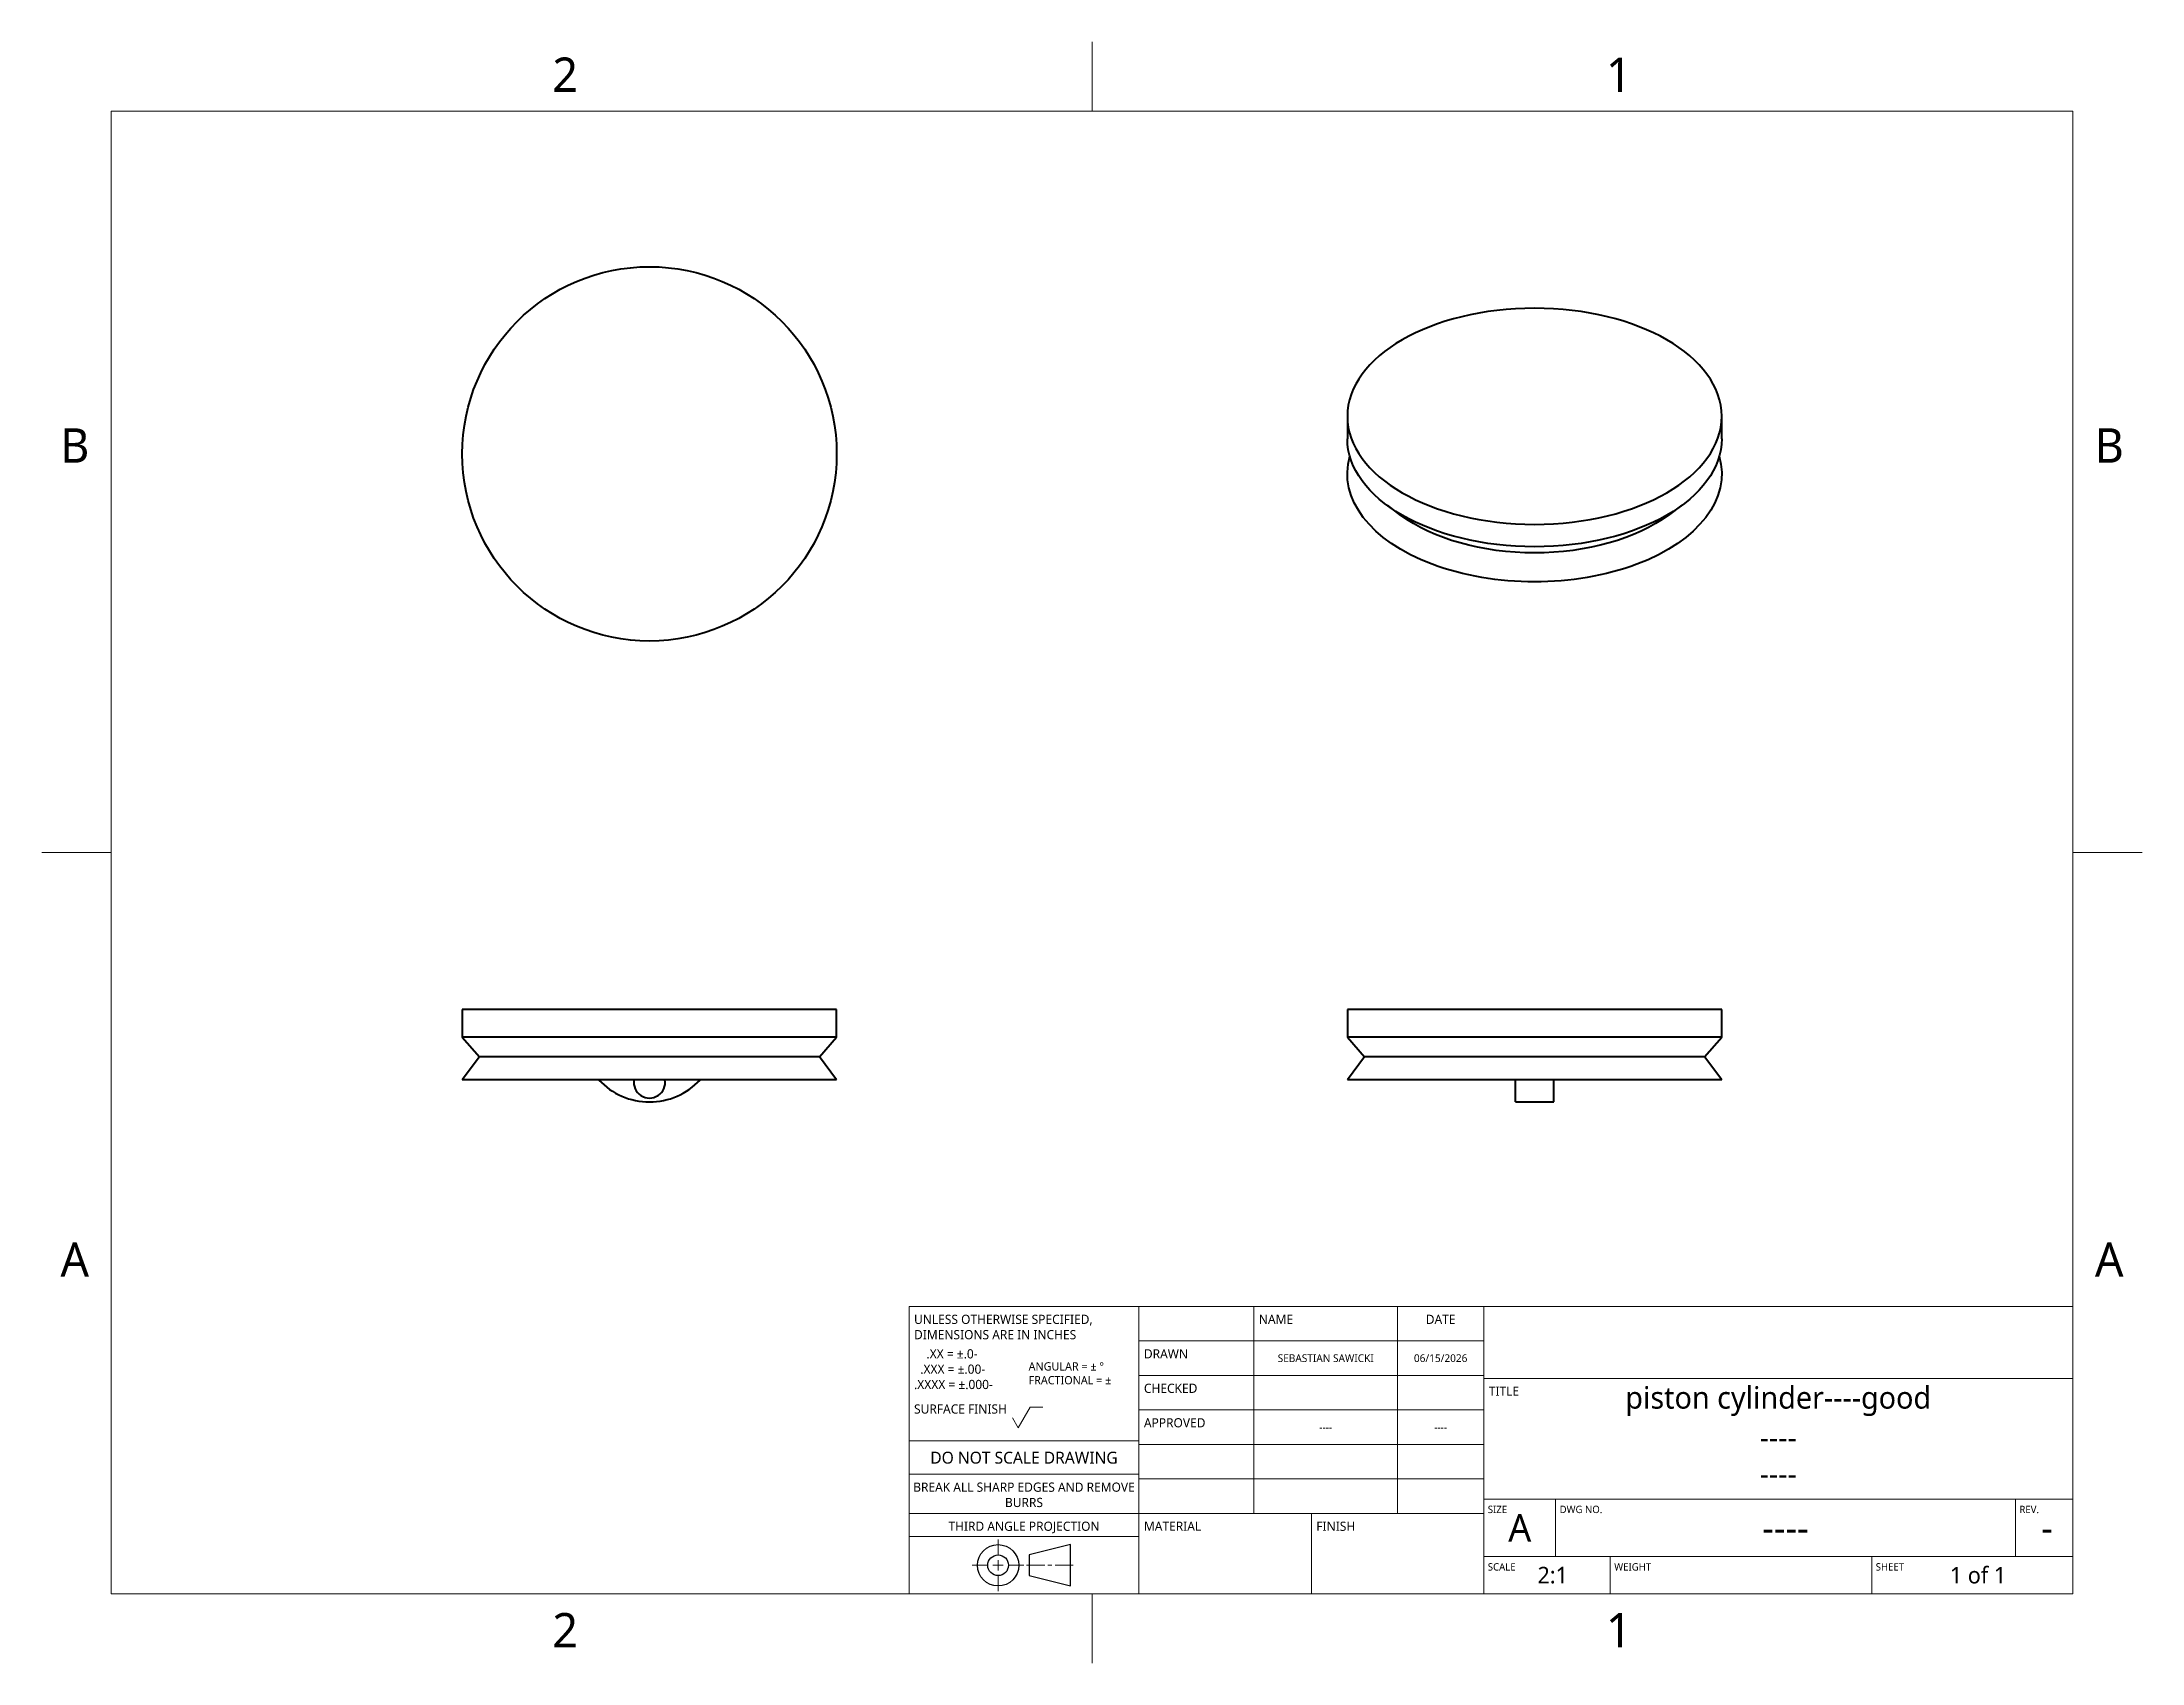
# Model space of a CAD drawing. Header units: inches. Extents: x 0 to 11, y 0 to 8.5.
import ezdxf

# ---------------------------------------------------------------- set-up
doc = ezdxf.new("R2010")
doc.units = ezdxf.units.IN
doc.header["$LTSCALE"] = 0.5
doc.header["$MEASUREMENT"] = 0
for name, color, linetype, lineweight in [('BORDER_FRAME', 7, 'Continuous', 15), ('BORDER_ZONES', 7, 'Continuous', 15), ('TITLE_BLOCK', 7, 'Continuous', 15), ('Visible', 7, 'Continuous', 40)]:
    doc.layers.add(name, color=color, linetype=linetype, lineweight=lineweight)
doc.styles.add('Onshape-Standard', font='NotoSans-Regular.ttf')
doc.styles.add('Onshape-Standard-Fields', font='')
doc.styles.get('Onshape-Standard-Fields').set_extended_font_data('Noto Sans')

msp = doc.modelspace()

# ---------------------------------------------------------------- linework, layer by layer
at = {"layer": 'BORDER_FRAME'}
for p, q in [((0.399, 0.38), (0.399, 8.12)), ((0.399, 8.12), (10.639, 8.12)), ((10.639, 8.12), (10.639, 0.38)), ((10.639, 0.38), (0.399, 0.38))]:
    msp.add_line(p, q, dxfattribs=at)
at = {"layer": 'BORDER_ZONES'}
for p, q in [((5.519, 8.12), (5.519, 8.481)), ((0.399, 4.25), (0.038, 4.25)), ((10.639, 4.25), (11, 4.25)), ((5.519, 0.38), (5.519, 0.019))]:
    msp.add_line(p, q, dxfattribs=at)
at = {"layer": 'TITLE_BLOCK'}
for p, q in [((4.564, 0.38), (4.564, 1.88)), ((4.564, 1.88), (5.764, 1.88)), ((5.764, 0.38), (5.764, 1.88)), ((5.764, 1.88), (7.564, 1.88)), ((6.364, 0.8), (6.364, 1.88)), ((7.114, 0.8), (7.114, 1.88)), ((7.564, 0.38), (7.564, 1.88)), ((7.564, 1.88), (10.639, 1.88)), ((5.764, 1.7), (7.564, 1.7)), ((5.764, 1.52), (7.564, 1.52)), ((7.564, 1.505), (10.639, 1.505)), ((5.134, 1.246), (5.197, 1.355)), ((5.197, 1.355), (5.263, 1.355)), ((5.764, 1.34), (7.564, 1.34)), ((5.104, 1.298), (5.134, 1.246)), ((4.564, 1.178), (5.764, 1.178)), ((5.764, 1.16), (7.564, 1.16)), ((4.564, 1.004), (5.764, 1.004)), ((5.764, 0.98), (7.564, 0.98)), ((4.564, 0.8), (5.764, 0.8)), ((5.764, 0.8), (7.564, 0.8)), ((6.664, 0.38), (6.664, 0.8)), ((7.564, 0.875), (10.639, 0.875)), ((7.939, 0.575), (7.939, 0.875)), ((10.339, 0.575), (10.339, 0.875)), ((4.564, 0.68), (5.764, 0.68)), ((7.564, 0.575), (10.639, 0.575)), ((8.224, 0.38), (8.224, 0.575)), ((9.589, 0.38), (9.589, 0.575)), ((4.564, 0.38), (5.764, 0.38))]:
    msp.add_line(p, q, dxfattribs=at)
at = {"layer": 'TITLE_BLOCK', "lineweight": 15}
for p, q in [((5.029, 0.583), (5.029, 0.664)), ((5.029, 0.556), (5.029, 0.502)), ((4.975, 0.529), (4.894, 0.529)), ((5.056, 0.529), (5.002, 0.529)), ((5.029, 0.475), (5.029, 0.394)), ((5.083, 0.529), (5.164, 0.529)), ((5.272, 0.529), (5.177, 0.529)), ((5.31, 0.529), (5.288, 0.529)), ((5.326, 0.529), (5.42, 0.529))]:
    msp.add_line(p, q, dxfattribs=at)
at = {"layer": 'TITLE_BLOCK', "lineweight": 30}
for p, q in [((5.407, 0.637), (5.191, 0.583)), ((5.191, 0.583), (5.191, 0.475)), ((5.407, 0.421), (5.407, 0.637)), ((5.191, 0.475), (5.407, 0.421))]:
    msp.add_line(p, q, dxfattribs=at)
for radius in [0.108, 0.054]:
    msp.add_circle((5.029, 0.529), radius, dxfattribs=at)
at = {"layer": 'Visible'}
for p, q in [((6.852, 6.527), (6.852, 6.41)), ((8.806, 6.41), (8.806, 6.527)), ((7.059, 6.063), (7.13, 6.01)), ((8.528, 6.01), (8.599, 6.063)), ((2.232, 3.43), (2.232, 3.286)), ((4.186, 3.43), (2.232, 3.43)), ((4.186, 3.286), (4.186, 3.43)), ((6.852, 3.43), (6.852, 3.286)), ((8.806, 3.43), (6.852, 3.43)), ((8.806, 3.286), (8.806, 3.43)), ((2.232, 3.286), (2.322, 3.183)), ((4.186, 3.286), (2.232, 3.286)), ((2.322, 3.183), (2.232, 3.063)), ((4.096, 3.183), (2.322, 3.183)), ((4.096, 3.183), (4.186, 3.286)), ((4.186, 3.063), (4.096, 3.183)), ((6.852, 3.286), (6.942, 3.183)), ((8.806, 3.286), (6.852, 3.286)), ((6.942, 3.183), (6.852, 3.063)), ((8.716, 3.183), (6.942, 3.183)), ((8.716, 3.183), (8.806, 3.286)), ((8.806, 3.063), (8.716, 3.183)), ((4.186, 3.063), (2.232, 3.063)), ((8.806, 3.063), (6.852, 3.063)), ((7.729, 2.949), (7.729, 3.063)), ((7.929, 2.949), (7.929, 3.063)), ((7.729, 2.949), (7.929, 2.949))]:
    msp.add_line(p, q, dxfattribs=at)
msp.add_circle((3.209, 6.331), 0.977, dxfattribs=at)
for centre, radius, start, end in [((3.209, 3.31), 0.362, 223.207, 316.793), ((3.209, 3.05), 0.0818, 171.0095, 8.9905)]:
    msp.add_arc(centre, radius, start, end, dxfattribs=at)
at = {"layer": 'Visible', "extrusion": (0, 0, -1)}
msp.add_ellipse((7.829, 6.527), major_axis=(0.977, 0), ratio=0.57735, dxfattribs=at)
for centre, major_axis, start_param, end_param in [((7.829, 6.41), (0.977, 0), 12.566371, 15.707963), ((7.829, 6.227), (0.977, 0), 12.404136, 15.870198), ((7.829, 6.326), (0.887, 0), 0.663043, 2.478549)]:
    msp.add_ellipse(centre, major_axis=major_axis, ratio=0.57735, start_param=start_param, end_param=end_param, dxfattribs=at)

# ---------------------------------------------------------------- texts
at = {"layer": 'BORDER_ZONES', "char_height": 0.18, "attachment_point": 5, "style": 'Onshape-Standard'}
for s, insert in [('2', (2.769, 8.31)), ('1', (8.269, 8.31)), ('B', (0.209, 6.375)), ('B', (10.829, 6.375)), ('A', (0.209, 2.125)), ('A', (10.829, 2.125)), ('2', (2.769, 0.19)), ('1', (8.269, 0.19))]:
    msp.add_mtext(s, dxfattribs=dict(at, insert=insert))
at = {"layer": 'TITLE_BLOCK'}
for s, insert, char_height, width, attachment_point, style in [('UNLESS OTHERWISE SPECIFIED, DIMENSIONS ARE IN INCHES', (4.59, 1.837), 0.048, 1.176, 1, 'Onshape-Standard'), ('NAME', (6.39, 1.837), 0.048, 0.735, 1, 'Onshape-Standard'), ('DATE', (7.339, 1.837), 0.048, 0.441, 2, 'Onshape-Standard'), ('    .XX = ±.0-^J  .XXX = ±.00-^J.XXXX = ±.000-', (4.59, 1.657), 0.048, 0.588, 1, 'Onshape-Standard'), ('DRAWN', (5.79, 1.657), 0.048, 0.588, 1, 'Onshape-Standard'), ('^JANGULAR = ± °^JFRACTIONAL = ±', (5.188, 1.661), 0.0432, 0.588, 1, 'Onshape-Standard'), ('SEBASTIAN SAWICKI', (6.739, 1.61), 0.04032, 0.75, 5, 'Onshape-Standard-Fields'), ('06/15/2026', (7.339, 1.61), 0.0403, 0.45, 5, 'Onshape-Standard-Fields'), ('CHECKED', (5.79, 1.477), 0.048, 0.588, 1, 'Onshape-Standard'), ('TITLE', (7.59, 1.462), 0.048, 0.3675, 1, 'Onshape-Standard'), ('piston cylinder----good', (9.101, 1.385), 0.1152, 2.775, 5, 'Onshape-Standard-Fields'), ('SURFACE FINISH', (4.59, 1.369), 0.048, 0.588, 1, 'Onshape-Standard'), ('APPROVED', (5.79, 1.297), 0.048, 0.588, 1, 'Onshape-Standard'), ('----', (6.739, 1.25), 0.0403, 0.75, 5, 'Onshape-Standard-Fields'), ('----', (7.339, 1.25), 0.0403, 0.45, 5, 'Onshape-Standard-Fields'), ('DO NOT SCALE DRAWING', (5.164, 1.122), 0.0624, 1.176, 2, 'Onshape-Standard'), ('----', (9.101, 1.196), 0.1152, 2.775, 5, 'Onshape-Standard-Fields'), ('----', (9.101, 1.007), 0.1152, 2.775, 5, 'Onshape-Standard-Fields'), ('BREAK ALL SHARP EDGES AND REMOVE BURRS', (5.164, 0.961), 0.048, 1.176, 2, 'Onshape-Standard'), ('SIZE', (7.585, 0.84), 0.0384, 0.3675, 1, 'Onshape-Standard'), ('A', (7.752, 0.725), 0.144, 0.375, 5, 'Onshape-Standard-Fields'), ('DWG NO.', (7.96, 0.84), 0.0384, 2.352, 1, 'Onshape-Standard'), ('REV.', (10.36, 0.84), 0.0384, 0.294, 1, 'Onshape-Standard'), ('THIRD ANGLE PROJECTION', (5.164, 0.757), 0.048, 1.176, 2, 'Onshape-Standard'), ('MATERIAL', (5.79, 0.757), 0.048, 0.882, 1, 'Onshape-Standard'), ('FINISH', (6.69, 0.757), 0.048, 0.882, 1, 'Onshape-Standard'), ('----', (9.139, 0.725), 0.144, 2.4, 5, 'Onshape-Standard-Fields'), ('-', (10.504, 0.725), 0.144, 0.27, 5, 'Onshape-Standard-Fields'), ('SCALE', (7.585, 0.54), 0.0384, 0.6468, 1, 'Onshape-Standard'), ('2:1', (7.924, 0.477), 0.0864, 0.6, 5, 'Onshape-Standard-Fields'), ('WEIGHT', (8.245, 0.54), 0.0384, 1.3377, 1, 'Onshape-Standard'), ('SHEET', (9.61, 0.54), 0.0384, 1.029, 1, 'Onshape-Standard'), ('1 of 1', (10.144, 0.477), 0.0864, 0.99, 5, 'Onshape-Standard-Fields')]:
    msp.add_mtext(s, dxfattribs=dict(at, insert=insert, char_height=char_height, width=width, attachment_point=attachment_point, style=style))

doc.saveas('drawing.dxf')
